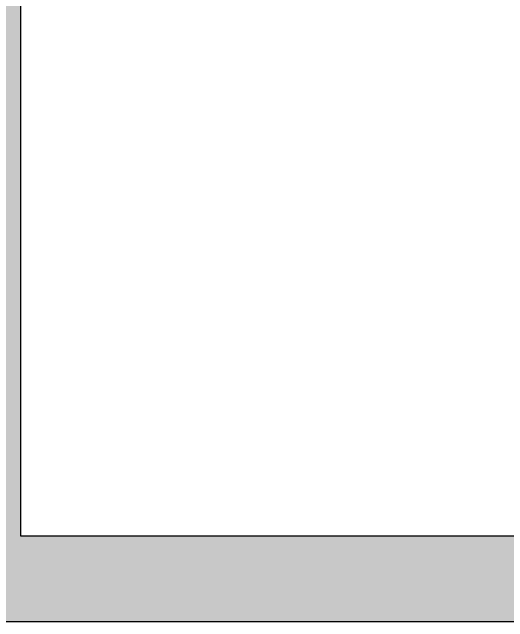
# Model space of a CAD drawing. Header units: millimetres. Extents: x 0 to 59350, y 0 to 29700.
# Drawn here: x 26993.7 to 27167, y 18083.7 to 18296.7 of the extents above; entities that cross this region are included whole.
import ezdxf

# ---------------------------------------------------------------- set-up
doc = ezdxf.new("R2010")
doc.units = ezdxf.units.MM
doc.linetypes.add('PUNKT2_S9', pattern=[1, 0, -1])
doc.layers.add('Standard', color=7, linetype='Continuous', lineweight=25)

msp = doc.modelspace()

# ---------------------------------------------------------------- hatches: boundary and pattern name
at = {"layer": 'Standard', "linetype": 'PUNKT2_S9', "lineweight": 18}
for points in [[(26966.6, 19008.72), (26966.6, 18083.72), (26996.6, 18083.72), (26996.6, 19008.72)], [(26996.6, 18083.72), (27184.1, 18083.72), (27184.1, 18113.72), (26996.6, 18113.72)]]:
    msp.add_hatch(color=9, dxfattribs=at).paths.add_polyline_path(points)

# ---------------------------------------------------------------- linework, layer by layer
at = {"layer": 'Standard', "color": 253, "linetype": 'Continuous', "lineweight": 18}
for p, q in [((26996.6, 18113.72), (26996.6, 18983.72)), ((27184.1, 18113.72), (26996.6, 18113.72)), ((26966.6, 18083.72), (26996.6, 18083.72)), ((26996.6, 18083.72), (27184.1, 18083.72))]:
    msp.add_line(p, q, dxfattribs=at)
at = {"layer": 'Standard', "color": 7, "linetype": 'Continuous', "lineweight": -3}
for p, q in [((26996.6, 18952.34), (26996.6, 18113.72)), ((26996.6, 18113.72), (27469.1, 18113.72))]:
    msp.add_line(p, q, dxfattribs=at)
at = {"layer": 'Standard', "color": 51, "linetype": 'Continuous', "lineweight": -3}
for p, q in [((27159.1, 18083.72), (26966.6, 18083.72)), ((27184.1, 18083.72), (27159.1, 18083.72))]:
    msp.add_line(p, q, dxfattribs=at)

doc.saveas('drawing.dxf')
